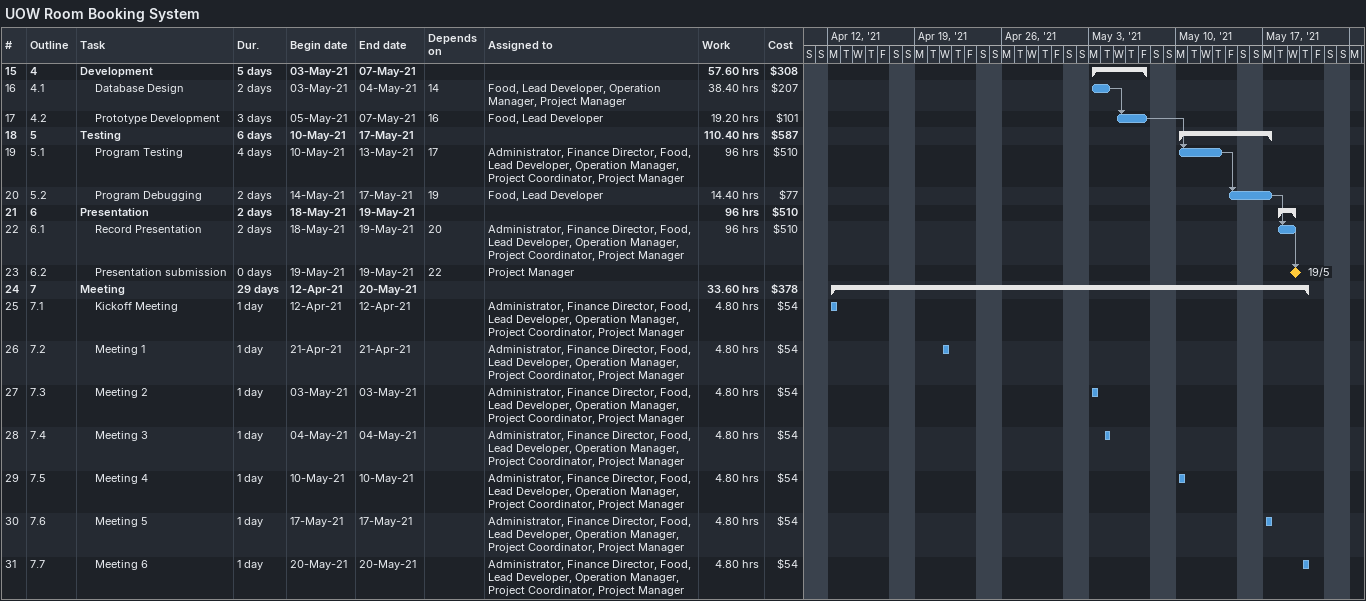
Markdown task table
UOW Room Booking System

| ID | WBS | Task | Duration | Start | Finish | Predecessors | Resources | Work (h) | Cost ($) |
|---|---|---|---|---|---|---|---|---|---|
| 15 | 4 | **Development** | 5d | 2021-05-03 | 2021-05-07 |  |  | 57.60 | 308 |
| 16 | 4.1 | Database Design | 2d | 2021-05-03 | 2021-05-04 | 14 | Food, Lead Developer, Operation Manager, Project Manager | 38.40 | 207 |
| 17 | 4.2 | Prototype Development | 3d | 2021-05-05 | 2021-05-07 | 16 | Food, Lead Developer | 19.20 | 101 |
| 18 | 5 | **Testing** | 6d | 2021-05-10 | 2021-05-17 |  |  | 110.40 | 587 |
| 19 | 5.1 | Program Testing | 4d | 2021-05-10 | 2021-05-13 | 17 | Administrator, Finance Director, Food, Lead Developer, Operation Manager, Project Coordinator, Project Manager | 96 | 510 |
| 20 | 5.2 | Program Debugging | 2d | 2021-05-14 | 2021-05-17 | 19 | Food, Lead Developer | 14.40 | 77 |
| 21 | 6 | **Presentation** | 2d | 2021-05-18 | 2021-05-19 |  |  | 96 | 510 |
| 22 | 6.1 | Record Presentation | 2d | 2021-05-18 | 2021-05-19 | 20 | Administrator, Finance Director, Food, Lead Developer, Operation Manager, Project Coordinator, Project Manager | 96 | 510 |
| 23 | 6.2 | Presentation submission | 0d | 2021-05-19 | 2021-05-19 | 22 | Project Manager |  |  |
| 24 | 7 | **Meeting** | 29d | 2021-04-12 | 2021-05-20 |  |  | 33.60 | 378 |
| 25 | 7.1 | Kickoff Meeting | 1d | 2021-04-12 | 2021-04-12 |  | Administrator, Finance Director, Food, Lead Developer, Operation Manager, Project Coordinator, Project Manager | 4.80 | 54 |
| 26 | 7.2 | Meeting 1 | 1d | 2021-04-21 | 2021-04-21 |  | Administrator, Finance Director, Food, Lead Developer, Operation Manager, Project Coordinator, Project Manager | 4.80 | 54 |
| 27 | 7.3 | Meeting 2 | 1d | 2021-05-03 | 2021-05-03 |  | Administrator, Finance Director, Food, Lead Developer, Operation Manager, Project Coordinator, Project Manager | 4.80 | 54 |
| 28 | 7.4 | Meeting 3 | 1d | 2021-05-04 | 2021-05-04 |  | Administrator, Finance Director, Food, Lead Developer, Operation Manager, Project Coordinator, Project Manager | 4.80 | 54 |
| 29 | 7.5 | Meeting 4 | 1d | 2021-05-10 | 2021-05-10 |  | Administrator, Finance Director, Food, Lead Developer, Operation Manager, Project Coordinator, Project Manager | 4.80 | 54 |
| 30 | 7.6 | Meeting 5 | 1d | 2021-05-17 | 2021-05-17 |  | Administrator, Finance Director, Food, Lead Developer, Operation Manager, Project Coordinator, Project Manager | 4.80 | 54 |
| 31 | 7.7 | Meeting 6 | 1d | 2021-05-20 | 2021-05-20 |  | Administrator, Finance Director, Food, Lead Developer, Operation Manager, Project Coordinator, Project Manager | 4.80 | 54 |
